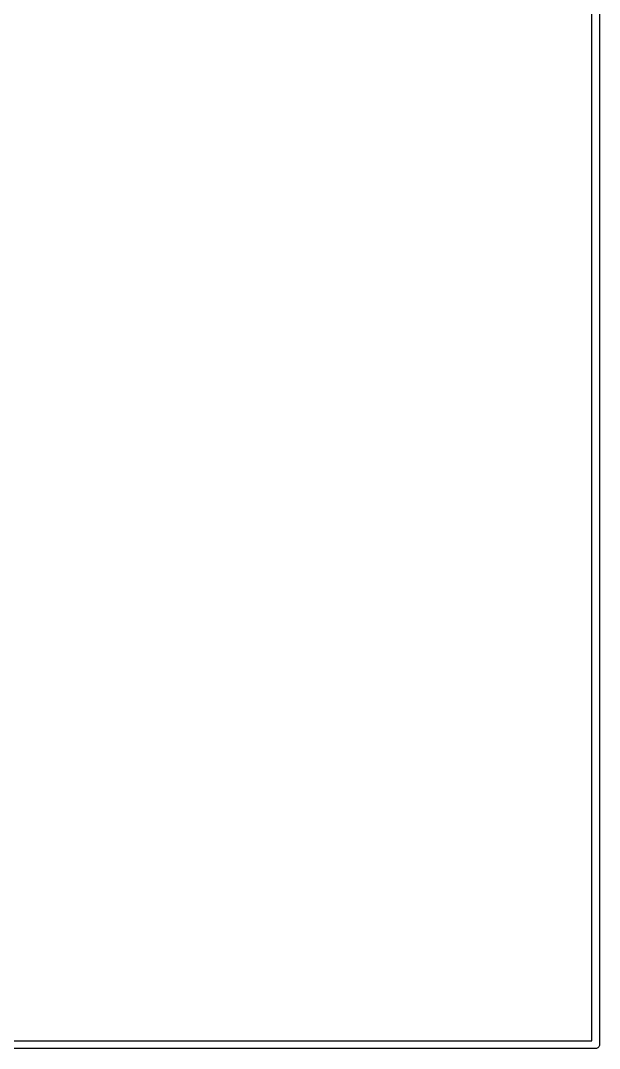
# Model space of a CAD drawing. Extents: x 124.9 to 148.1, y -121.1 to -79.9.
# Drawn here: x 136.5 to 148.07, y -121.08 to -100.5 of the extents above; entities that cross this region are included whole.
import ezdxf

# ---------------------------------------------------------------- set-up
doc = ezdxf.new("R2010")
doc.units = 0
doc.layers.add('BLACK', color=7, linetype='CONTINUOUS')

msp = doc.modelspace()

# ---------------------------------------------------------------- linework, layer by layer
at = {"layer": 'BLACK', "linetype": 'CONTINUOUS'}
for p, q in [((148.075, -80.004), (148.075, -120.996)), ((147.925, -120.925), (147.925, -80.075)), ((125.075, -120.925), (147.925, -120.925)), ((147.996, -121.075), (125.004, -121.075)), ((148, -121.075), (147.996, -121.075)), ((148.004, -121.075), (148, -121.075)), ((148.015, -121.074), (148.004, -121.075)), ((148.029, -121.07), (148.015, -121.074)), ((148.042, -121.063), (148.029, -121.07)), ((148.053, -121.053), (148.042, -121.063)), ((148.063, -121.042), (148.053, -121.053)), ((148.07, -121.029), (148.063, -121.042)), ((148.074, -121.015), (148.07, -121.029)), ((148.075, -121), (148.074, -121.015)), ((148.075, -120.996), (148.075, -121))]:
    msp.add_line(p, q, dxfattribs=at)

doc.saveas('drawing.dxf')
